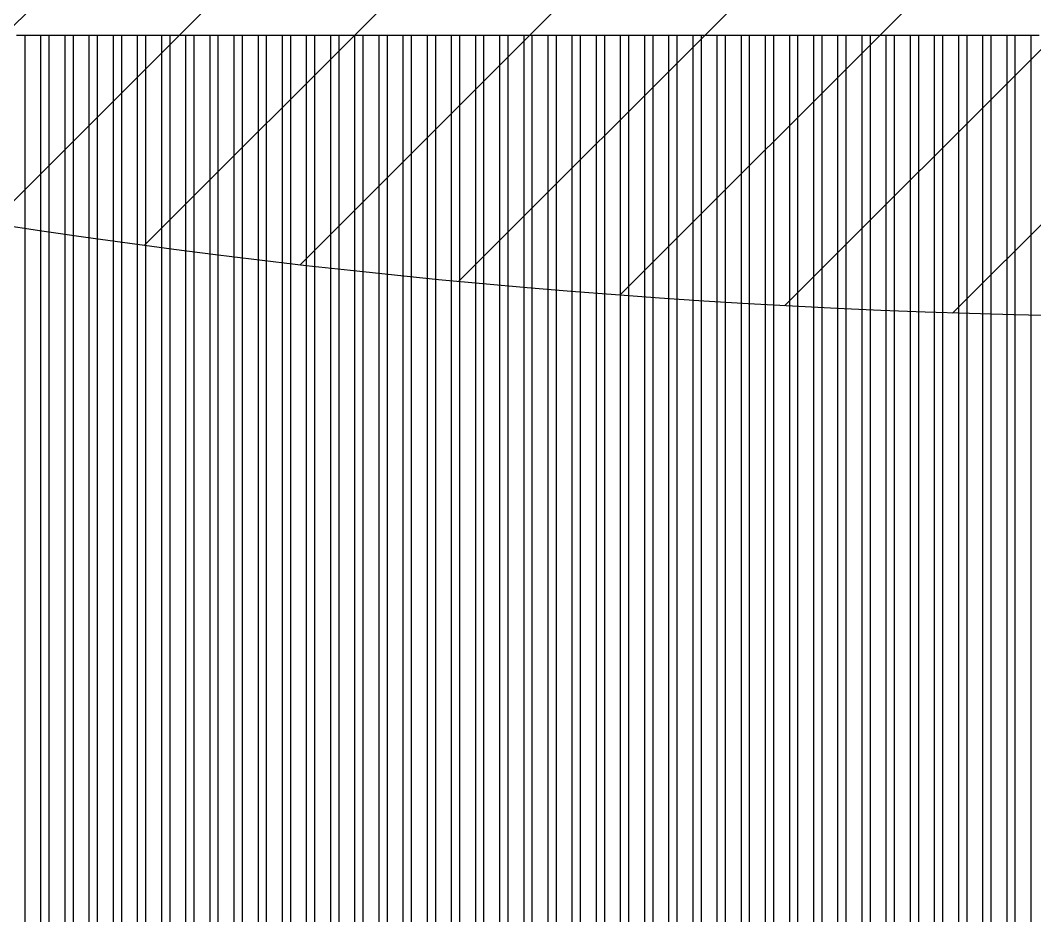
# Model space of a CAD drawing. Header units: millimetres. Extents: x -107267 to 109426, y -98906 to 83910.
# Drawn here: x -20097 to -17498, y -2639 to -344 of the extents above; entities that cross this region are included whole.
import ezdxf

# ---------------------------------------------------------------- set-up
doc = ezdxf.new("R2010")
doc.units = ezdxf.units.MM
doc.layers.add('00 - ZONA DE PROTEÇÃO', color=4, linetype='Continuous')
doc.layers.add('Top (Plan) View-MISC', color=7, linetype='Continuous')

# ---------------------------------------------------------------- blocks, each defined once
blk = doc.blocks.new('*U481')
at = {"layer": 'Top (Plan) View-MISC', "color": 0, "linetype": 'ByBlock', "lineweight": -2}
for p, q in [((-20086, -381.9), (-20045.3, -381.9)), ((-20024.1, -381.9), (-19983.4, -381.9)), ((-19962.2, -381.9), (-19921.5, -381.9)), ((-19900.3, -381.9), (-19859.6, -381.9)), ((-19838.4, -381.9), (-19797.7, -381.9)), ((-19776.5, -381.9), (-19735.8, -381.9)), ((-19714.6, -381.9), (-19673.9, -381.9)), ((-19652.7, -381.9), (-19612, -381.9)), ((-19590.8, -381.9), (-19550.1, -381.9)), ((-19528.9, -381.9), (-19488.2, -381.9)), ((-19467, -381.9), (-19426.3, -381.9)), ((-19405.1, -381.9), (-19364.4, -381.9)), ((-19343.2, -381.9), (-19302.5, -381.9)), ((-19281.3, -381.9), (-19240.6, -381.9)), ((-19219.4, -381.9), (-19178.7, -381.9)), ((-19157.5, -381.9), (-19116.8, -381.9)), ((-19095.6, -381.9), (-19054.9, -381.9)), ((-19033.7, -381.9), (-18993, -381.9)), ((-18971.8, -381.9), (-18931.1, -381.9)), ((-18909.9, -381.9), (-18869.2, -381.9)), ((-18848, -381.9), (-18807.3, -381.9)), ((-18786.1, -381.9), (-18745.4, -381.9)), ((-18724.2, -381.9), (-18683.5, -381.9)), ((-18662.3, -381.9), (-18621.6, -381.9)), ((-18600.4, -381.9), (-18559.7, -381.9)), ((-18538.5, -381.9), (-18497.8, -381.9)), ((-18476.6, -381.9), (-18435.9, -381.9)), ((-18414.7, -381.9), (-18374, -381.9)), ((-18352.8, -381.9), (-18312.1, -381.9)), ((-18290.9, -381.9), (-18250.2, -381.9)), ((-18229, -381.9), (-18188.3, -381.9)), ((-18167.1, -381.9), (-18126.4, -381.9)), ((-18105.2, -381.9), (-18064.5, -381.9)), ((-18043.3, -381.9), (-18002.6, -381.9)), ((-17981.4, -381.9), (-17940.7, -381.9)), ((-17919.5, -381.9), (-17878.8, -381.9)), ((-17857.6, -381.9), (-17816.9, -381.9)), ((-17795.7, -381.9), (-17755, -381.9)), ((-17733.8, -381.9), (-17693.1, -381.9)), ((-17671.9, -381.9), (-17631.2, -381.9)), ((-17610, -381.9), (-17569.3, -381.9)), ((-17548.1, -381.9), (-17507.4, -381.9))]:
    blk.add_line(p, q, dxfattribs=at)
blk = doc.blocks.new('*U482')
at = {"layer": 'Top (Plan) View-MISC', "color": 0, "linetype": 'ByBlock', "lineweight": -2}
for p, q in [((-20086, -381.9), (-20045.3, -381.9)), ((-20024.1, -381.9), (-19983.4, -381.9)), ((-19962.2, -381.9), (-19921.5, -381.9)), ((-19900.3, -381.9), (-19859.6, -381.9)), ((-19838.4, -381.9), (-19797.7, -381.9)), ((-19776.5, -381.9), (-19735.8, -381.9)), ((-19714.6, -381.9), (-19673.9, -381.9)), ((-19652.7, -381.9), (-19612, -381.9)), ((-19590.8, -381.9), (-19550.1, -381.9)), ((-19528.9, -381.9), (-19488.2, -381.9)), ((-19467, -381.9), (-19426.3, -381.9)), ((-19405.1, -381.9), (-19364.4, -381.9)), ((-19343.2, -381.9), (-19302.5, -381.9)), ((-19281.3, -381.9), (-19240.6, -381.9)), ((-19219.4, -381.9), (-19178.7, -381.9)), ((-19157.5, -381.9), (-19116.8, -381.9)), ((-19095.6, -381.9), (-19054.9, -381.9)), ((-19033.7, -381.9), (-18993, -381.9)), ((-18971.8, -381.9), (-18931.1, -381.9)), ((-18909.9, -381.9), (-18869.2, -381.9)), ((-18848, -381.9), (-18807.3, -381.9)), ((-18786.1, -381.9), (-18745.4, -381.9)), ((-18724.2, -381.9), (-18683.5, -381.9)), ((-18662.3, -381.9), (-18621.6, -381.9)), ((-18600.4, -381.9), (-18559.7, -381.9)), ((-18538.5, -381.9), (-18497.8, -381.9)), ((-18476.6, -381.9), (-18435.9, -381.9)), ((-18414.7, -381.9), (-18374, -381.9)), ((-18352.8, -381.9), (-18312.1, -381.9)), ((-18290.9, -381.9), (-18250.2, -381.9)), ((-18229, -381.9), (-18188.3, -381.9)), ((-18167.1, -381.9), (-18126.4, -381.9)), ((-18105.2, -381.9), (-18064.5, -381.9)), ((-18043.3, -381.9), (-18002.6, -381.9)), ((-17981.4, -381.9), (-17940.7, -381.9)), ((-17919.5, -381.9), (-17878.8, -381.9)), ((-17857.6, -381.9), (-17816.9, -381.9)), ((-17795.7, -381.9), (-17755, -381.9)), ((-17733.8, -381.9), (-17693.1, -381.9)), ((-17671.9, -381.9), (-17631.2, -381.9)), ((-17610, -381.9), (-17569.3, -381.9)), ((-17548.1, -381.9), (-17507.4, -381.9))]:
    blk.add_line(p, q, dxfattribs=at)
blk = doc.blocks.new('*U1066')
at = {"layer": 'Top (Plan) View-MISC', "color": 0, "linetype": 'ByBlock', "lineweight": -2}
for p, q in [((-20107.2, -381.9), (-20086, -381.9)), ((-20086, -381.9), (-20086, -7621.9)), ((-20045.3, -381.9), (-20045.3, -7621.9)), ((-20045.3, -381.9), (-20024.1, -381.9)), ((-20024.1, -381.9), (-20024.1, -7621.9)), ((-19983.4, -381.9), (-19983.4, -7621.9)), ((-19983.4, -381.9), (-19962.2, -381.9)), ((-19962.2, -381.9), (-19962.2, -7621.9)), ((-19921.5, -381.9), (-19900.3, -381.9)), ((-19921.5, -381.9), (-19921.5, -7621.9)), ((-19900.3, -381.9), (-19900.3, -7621.9)), ((-19859.6, -381.9), (-19838.4, -381.9)), ((-19859.6, -381.9), (-19859.6, -7621.9)), ((-19838.4, -381.9), (-19838.4, -7621.9)), ((-19797.7, -381.9), (-19776.5, -381.9)), ((-19797.7, -381.9), (-19797.7, -7621.9)), ((-19776.5, -381.9), (-19776.5, -7621.9)), ((-19735.8, -381.9), (-19714.6, -381.9)), ((-19735.8, -381.9), (-19735.8, -7621.9)), ((-19714.6, -381.9), (-19714.6, -7621.9)), ((-19673.9, -381.9), (-19673.9, -7621.9)), ((-19673.9, -381.9), (-19652.7, -381.9)), ((-19652.7, -381.9), (-19652.7, -7621.9)), ((-19612, -381.9), (-19590.8, -381.9)), ((-19612, -381.9), (-19612, -7621.9)), ((-19590.8, -381.9), (-19590.8, -7621.9)), ((-19550.1, -381.9), (-19550.1, -7621.9)), ((-19550.1, -381.9), (-19528.9, -381.9)), ((-19528.9, -381.9), (-19528.9, -7621.9)), ((-19488.2, -381.9), (-19467, -381.9)), ((-19488.2, -381.9), (-19488.2, -7621.9)), ((-19467, -381.9), (-19467, -7621.9)), ((-19426.3, -381.9), (-19426.3, -7621.9)), ((-19426.3, -381.9), (-19405.1, -381.9)), ((-19405.1, -381.9), (-19405.1, -7621.9)), ((-19364.4, -381.9), (-19364.4, -7621.9)), ((-19364.4, -381.9), (-19343.2, -381.9)), ((-19343.2, -381.9), (-19343.2, -7621.9)), ((-19302.5, -381.9), (-19281.3, -381.9)), ((-19302.5, -381.9), (-19302.5, -7621.9)), ((-19281.3, -381.9), (-19281.3, -7621.9)), ((-19240.6, -381.9), (-19219.4, -381.9)), ((-19240.6, -381.9), (-19240.6, -7621.9)), ((-19219.4, -381.9), (-19219.4, -7621.9)), ((-19178.7, -381.9), (-19178.7, -7621.9)), ((-19178.7, -381.9), (-19157.5, -381.9)), ((-19157.5, -381.9), (-19157.5, -7621.9)), ((-19116.8, -381.9), (-19116.8, -7621.9)), ((-19116.8, -381.9), (-19095.6, -381.9)), ((-19095.6, -381.9), (-19095.6, -7621.9)), ((-19054.9, -381.9), (-19033.7, -381.9)), ((-19054.9, -381.9), (-19054.9, -7621.9)), ((-19033.7, -381.9), (-19033.7, -7621.9)), ((-18993, -381.9), (-18993, -7621.9)), ((-18993, -381.9), (-18971.8, -381.9)), ((-18971.8, -381.9), (-18971.8, -7621.9)), ((-18931.1, -381.9), (-18909.9, -381.9)), ((-18931.1, -381.9), (-18931.1, -7621.9)), ((-18909.9, -381.9), (-18909.9, -7621.9)), ((-18869.2, -381.9), (-18848, -381.9)), ((-18869.2, -381.9), (-18869.2, -7621.9)), ((-18848, -381.9), (-18848, -7621.9)), ((-18807.3, -381.9), (-18807.3, -7621.9)), ((-18807.3, -381.9), (-18786.1, -381.9)), ((-18786.1, -381.9), (-18786.1, -7621.9)), ((-18745.4, -381.9), (-18724.2, -381.9)), ((-18745.4, -381.9), (-18745.4, -7621.9)), ((-18724.2, -381.9), (-18724.2, -7621.9)), ((-18683.5, -381.9), (-18662.3, -381.9)), ((-18683.5, -381.9), (-18683.5, -7621.9)), ((-18662.3, -381.9), (-18662.3, -7621.9)), ((-18621.6, -381.9), (-18600.4, -381.9)), ((-18621.6, -381.9), (-18621.6, -7621.9)), ((-18600.4, -381.9), (-18600.4, -7621.9)), ((-18559.7, -381.9), (-18559.7, -7621.9)), ((-18559.7, -381.9), (-18538.5, -381.9)), ((-18538.5, -381.9), (-18538.5, -7621.9)), ((-18497.8, -381.9), (-18476.6, -381.9)), ((-18497.8, -381.9), (-18497.8, -7621.9)), ((-18476.6, -381.9), (-18476.6, -7621.9)), ((-18435.9, -381.9), (-18414.7, -381.9)), ((-18435.9, -381.9), (-18435.9, -7621.9)), ((-18414.7, -381.9), (-18414.7, -7621.9)), ((-18374, -381.9), (-18352.8, -381.9)), ((-18374, -381.9), (-18374, -7621.9)), ((-18352.8, -381.9), (-18352.8, -7621.9)), ((-18312.1, -381.9), (-18290.9, -381.9)), ((-18312.1, -381.9), (-18312.1, -7621.9)), ((-18290.9, -381.9), (-18290.9, -7621.9)), ((-18250.2, -381.9), (-18250.2, -7621.9)), ((-18250.2, -381.9), (-18229, -381.9)), ((-18229, -381.9), (-18229, -7621.9)), ((-18188.3, -381.9), (-18188.3, -7621.9)), ((-18188.3, -381.9), (-18167.1, -381.9)), ((-18167.1, -381.9), (-18167.1, -7621.9)), ((-18126.4, -381.9), (-18126.4, -7621.9)), ((-18126.4, -381.9), (-18105.2, -381.9)), ((-18105.2, -381.9), (-18105.2, -7621.9)), ((-18064.5, -381.9), (-18064.5, -7621.9)), ((-18064.5, -381.9), (-18043.3, -381.9)), ((-18043.3, -381.9), (-18043.3, -7621.9)), ((-18002.6, -381.9), (-18002.6, -7621.9)), ((-18002.6, -381.9), (-17981.4, -381.9)), ((-17981.4, -381.9), (-17981.4, -7621.9)), ((-17940.7, -381.9), (-17940.7, -7621.9)), ((-17940.7, -381.9), (-17919.5, -381.9)), ((-17919.5, -381.9), (-17919.5, -7621.9)), ((-17878.8, -381.9), (-17857.6, -381.9)), ((-17878.8, -381.9), (-17878.8, -7621.9)), ((-17857.6, -381.9), (-17857.6, -7621.9)), ((-17816.9, -381.9), (-17816.9, -7621.9)), ((-17816.9, -381.9), (-17795.7, -381.9)), ((-17795.7, -381.9), (-17795.7, -7621.9)), ((-17755, -381.9), (-17733.8, -381.9)), ((-17755, -381.9), (-17755, -7621.9)), ((-17733.8, -381.9), (-17733.8, -7621.9)), ((-17693.1, -381.9), (-17671.9, -381.9)), ((-17693.1, -381.9), (-17693.1, -7621.9)), ((-17671.9, -381.9), (-17671.9, -7621.9)), ((-17631.2, -381.9), (-17631.2, -7621.9)), ((-17631.2, -381.9), (-17610, -381.9)), ((-17610, -381.9), (-17610, -7621.9)), ((-17569.3, -381.9), (-17548.1, -381.9)), ((-17569.3, -381.9), (-17569.3, -7621.9)), ((-17548.1, -381.9), (-17548.1, -7621.9)), ((-17507.4, -381.9), (-17486.2, -381.9)), ((-17507.4, -381.9), (-17507.4, -7621.9))]:
    blk.add_line(p, q, dxfattribs=at)

msp = doc.modelspace()

# ---------------------------------------------------------------- hatches: boundary and pattern name
at = {"layer": '00 - ZONA DE PROTEÇÃO'}
h = msp.add_hatch(dxfattribs=at)
h.set_pattern_fill('ANSI31', color=256, scale=100)
h.paths.add_polyline_path([(-13707.5, -10990.4, -0.186516), (-13820.6, -14966.5, 0.414214), (-13179.3, -15607.9, -0.104933), (-3151, -15607.9, -0.09784), (6816.5, -15607.9, -0.097708), (16816.5, -15607.9, -0.143023), (23528.8, -15599.5, 0.414214), (24170.1, -14958.2, -0.142426), (24170.1, -7613.3, -0.10484), (23957.5, 478.5, 0.414214), (23316.2, 1119.8, -0.093557), (16807.7, 577.3, -0.082777), (6855.7, 562.6, -0.082236), (-3141.3, 575.6, -0.08359), (-13132.3, 575.6, -0.101166), (-21195.5, 556.2, 0.414214), (-21836.8, -85.1, -0.113967), (-21836.8, -7622.3, -0.301912), (-21836.8, -10478, 0.414214), (-21195.5, -11119.4, -0.128973)])
h.paths.add_polyline_path([(-20156.9, -9561, 0.142702), (-20481.7, -7424.5, 0.092198), (-20379.7, -831.6, 0.088905), (-13141.3, -732.3, 0.083475), (-3150.3, -732.3, 0.082902), (6855.6, -738.1, 0.108059), (16863.1, -739.3, 0.098139), (22506.3, -522.8, 0.085608), (22847, -7584.3, 0.113812), (22635.2, -14069.1, 0.112262), (16761.1, -14291.3, 0.092477), (6816.6, -14301.6, 0.093024), (-3142, -14299.9, 0.090083), (-12232.6, -14126.3, 0.160127), (-12766.5, -9913.6, 0.116887)], flags=16)

# ---------------------------------------------------------------- linework, layer by layer
at = {"layer": '00 - ZONA DE PROTEÇÃO', "elevation": 6590}
msp.add_lwpolyline([(-20379.7, -831.6, -0.092198), (-20481.7, -7424.5, -0.142702), (-20156.9, -9561, -0.116887), (-12766.5, -9913.6, -0.160127), (-12232.6, -14126.3, -0.090083), (-3142, -14299.9, -0.093024), (6816.6, -14301.6, -0.092477), (16761.1, -14291.3, -0.112262), (22635.2, -14069.1, -0.113812), (22847, -7584.3, -0.085608), (22506.3, -522.8, -0.098139), (16863.1, -739.3, -0.108059), (6855.6, -738.1, -0.082902), (-3150.3, -732.3, -0.083475), (-13141.3, -732.3, -0.088905)], format="xyb", close=True, dxfattribs=at)

# ---------------------------------------------------------------- block references
at = {"layer": 'Top (Plan) View-MISC'}
for name in ['*U482', '*U481', '*U1066']:
    msp.add_blockref(name, (0, 0), dxfattribs=at)

doc.saveas('drawing.dxf')
